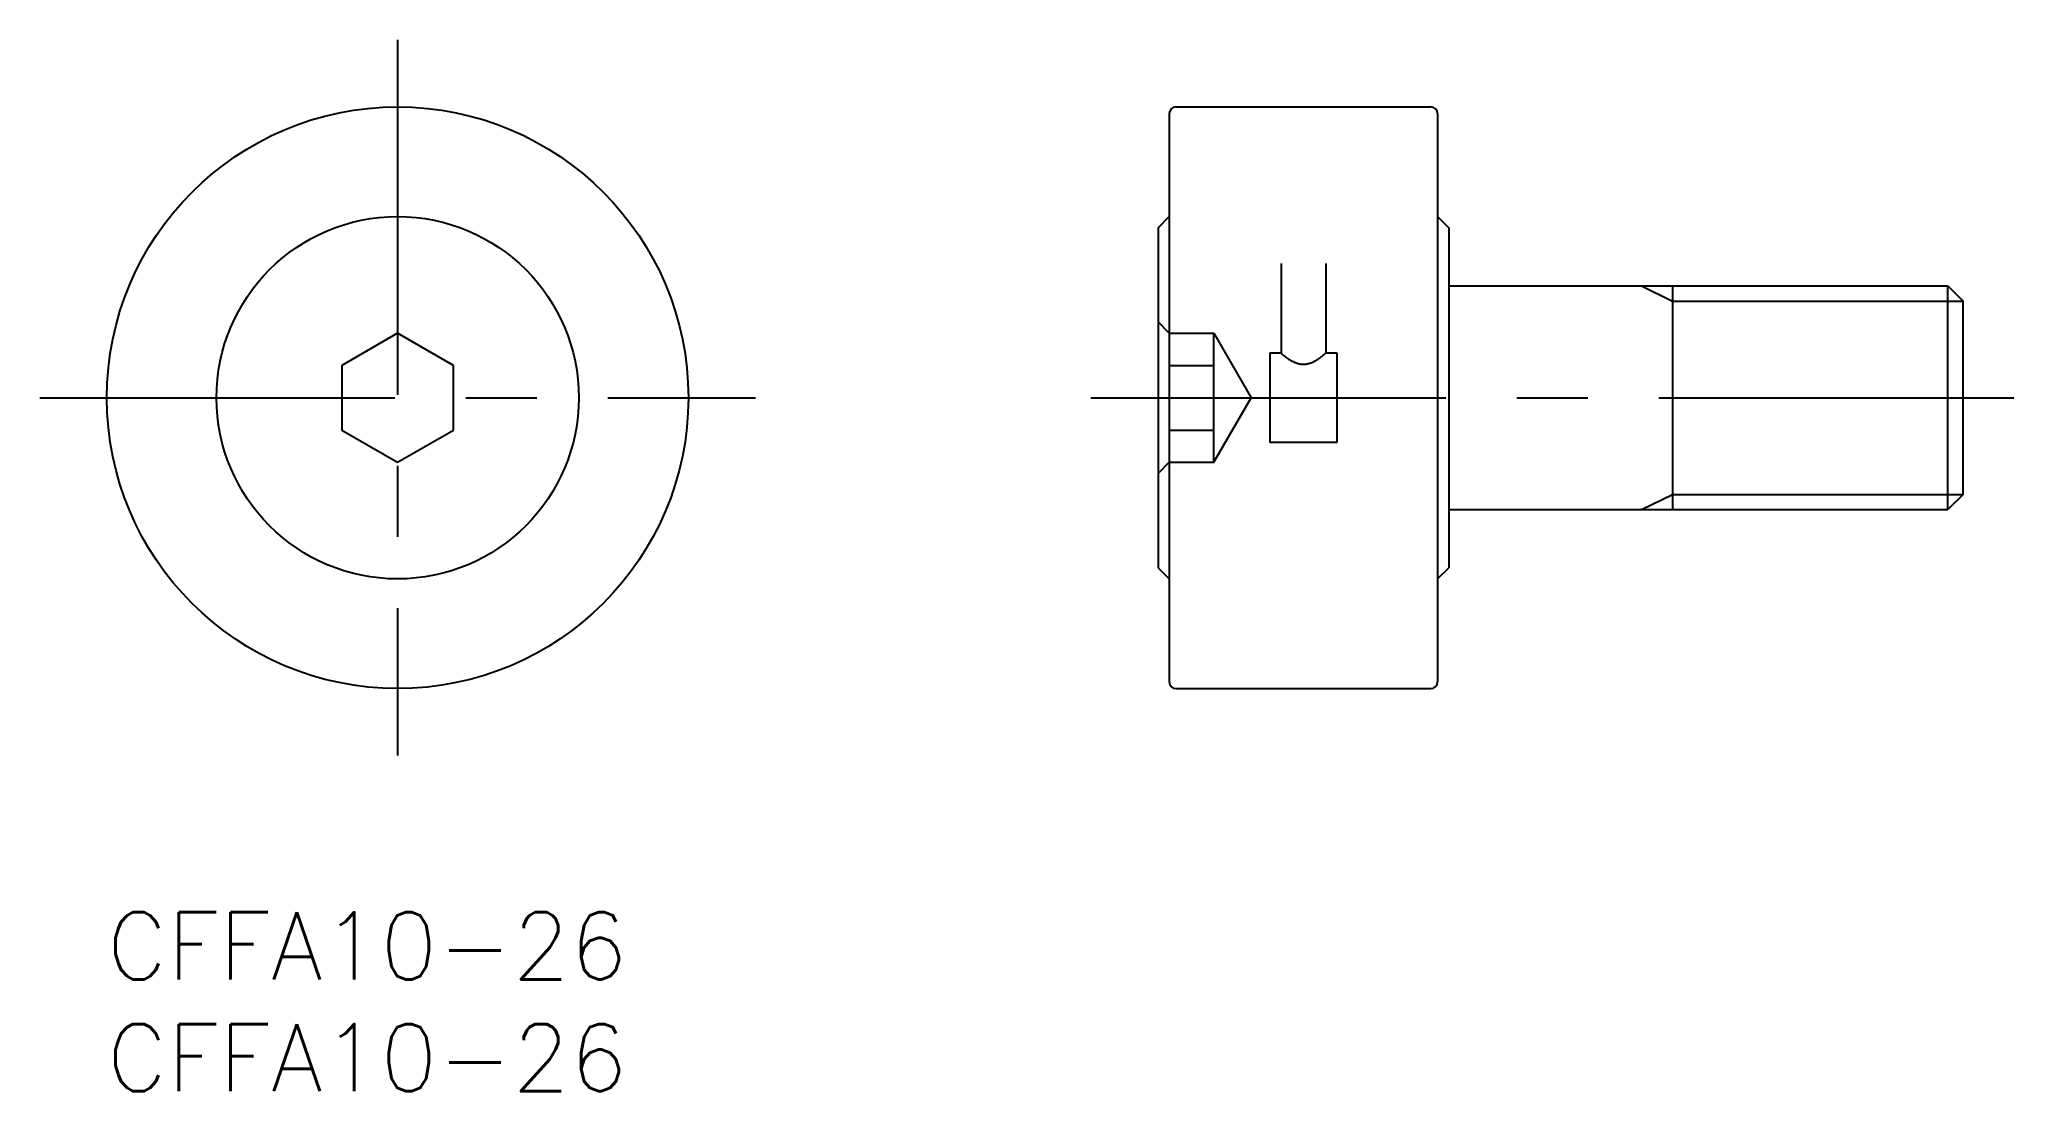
# Model space of a CAD drawing. Extents: x -3 to 86, y -8 to 39.
import ezdxf

# ---------------------------------------------------------------- set-up
doc = ezdxf.new("R2010")
doc.units = 0
doc.header["$LTSCALE"] = 0.5
doc.linetypes.add('CENTER', pattern=[50.8, 31.75, -6.35, 6.35, -6.35])
doc.linetypes.add('DASHED', pattern=[19.05, 12.7, -6.35])
for name, color, linetype in [('MSM_CENTER', 1, 'CENTER'), ('MSM_CONTINUOUS', 7, 'CONTINUOUS'), ('MSM_DASHED', 4, 'DASHED'), ('MSM_NARROW', 5, 'CONTINUOUS'), ('MSM_PART_NUMBER', 7, 'CONTINUOUS')]:
    doc.layers.add(name, color=color, linetype=linetype)
doc.styles.get("Standard").update_dxf_attribs({"font": 'txt.shx', "height": 3, "bigfont": 'bigfont.shx'})

# ---------------------------------------------------------------- blocks, each defined once
blk = doc.blocks.new('*U2')
at = {"layer": 'MSM_PART_NUMBER'}
blk.add_text('CFFA10-26', height=3, dxfattribs=at).set_placement((0, -3))
blk = doc.blocks.new('*U3')
at = {"layer": 'MSM_PART_NUMBER'}
blk.add_text('CFFA10-26', height=3, dxfattribs=at).set_placement((0, -8))

msp = doc.modelspace()

# ---------------------------------------------------------------- linework, layer by layer
at = {"layer": 'MSM_CENTER'}
for p, q in [((13, 39), (13, 7)), ((-3, 23), (29, 23)), ((44, 23), (86, 23))]:
    msp.add_line(p, q, dxfattribs=at)
at = {"layer": 'MSM_CONTINUOUS'}
for p, q in [((47.5, 35.7), (47.5, 10.3)), ((47.8, 36), (59.2, 36)), ((59.5, 35.7), (59.5, 10.3)), ((47, 30.6), (47.5, 31.1)), ((47, 30.6), (47, 15.4)), ((59.5, 31.1), (60, 30.6)), ((60, 30.6), (60, 15.4)), ((60, 28), (82.323, 28)), ((70, 28), (70, 18)), ((82.323, 18), (82.323, 28)), ((82.323, 28), (83, 27.323)), ((83, 18.676), (83, 27.323)), ((13, 25.887), (10.5, 24.443)), ((15.5, 24.443), (13, 25.887)), ((10.5, 24.443), (10.5, 21.557)), ((15.5, 21.557), (15.5, 24.443)), ((10.5, 21.557), (13, 20.113)), ((13, 20.113), (15.5, 21.557)), ((60, 18), (82.323, 18)), ((83, 18.676), (82.323, 18)), ((47, 15.4), (47.5, 14.9)), ((59.5, 14.9), (60, 15.4)), ((47.8, 10), (59.2, 10))]:
    msp.add_line(p, q, dxfattribs=at)
for radius in [13, 8.1]:
    msp.add_circle((13, 23), radius, dxfattribs=at)
for centre, start, end in [((47.8, 35.7), 90, 180), ((59.2, 35.7), 0, 90), ((47.8, 10.3), 180, 270), ((59.2, 10.3), 270, 0)]:
    msp.add_arc(centre, 0.3, start, end, dxfattribs=at)
at = {"layer": 'MSM_DASHED'}
for p, q in [((52.5, 29), (52.5, 25)), ((54.5, 29), (54.5, 25)), ((47.5, 25.887), (47, 26.387)), ((47.5, 25.887), (49.5, 25.887)), ((49.5, 25.887), (51.167, 23)), ((49.5, 20.113), (49.5, 25.887)), ((52, 25), (52, 21)), ((52, 25), (52.5, 25)), ((54.5, 25), (55, 25)), ((55, 25), (55, 21)), ((47.5, 24.443), (49.5, 24.443)), ((47, 23), (47, 23)), ((49.5, 20.113), (51.167, 23)), ((47.5, 21.557), (49.5, 21.557)), ((55, 21), (52, 21)), ((47.5, 20.113), (47, 19.613)), ((47.5, 20.113), (49.5, 20.113))]:
    msp.add_line(p, q, dxfattribs=at)
for centre, radius, start, end in [((53.844, 26.306), 1.874, 224.1674, 247.5145), ((53.156, 26.306), 1.874, 292.48364, 315.83317), ((53.5, 25.472), 0.972, 247.48569, 292.51224)]:
    msp.add_arc(centre, radius, start, end, dxfattribs=at)
at = {"layer": 'MSM_NARROW'}
for p, q in [((68.614, 28), (70, 27.323)), ((70, 27.323), (83, 27.323)), ((68.614, 18), (70, 18.676)), ((70, 18.676), (83, 18.676))]:
    msp.add_line(p, q, dxfattribs=at)

# ---------------------------------------------------------------- block references
at = {"layer": 'MSM_CONTINUOUS'}
for name in ['*U2', '*U3']:
    msp.add_blockref(name, (0, 0), dxfattribs=at)

doc.saveas('drawing.dxf')
